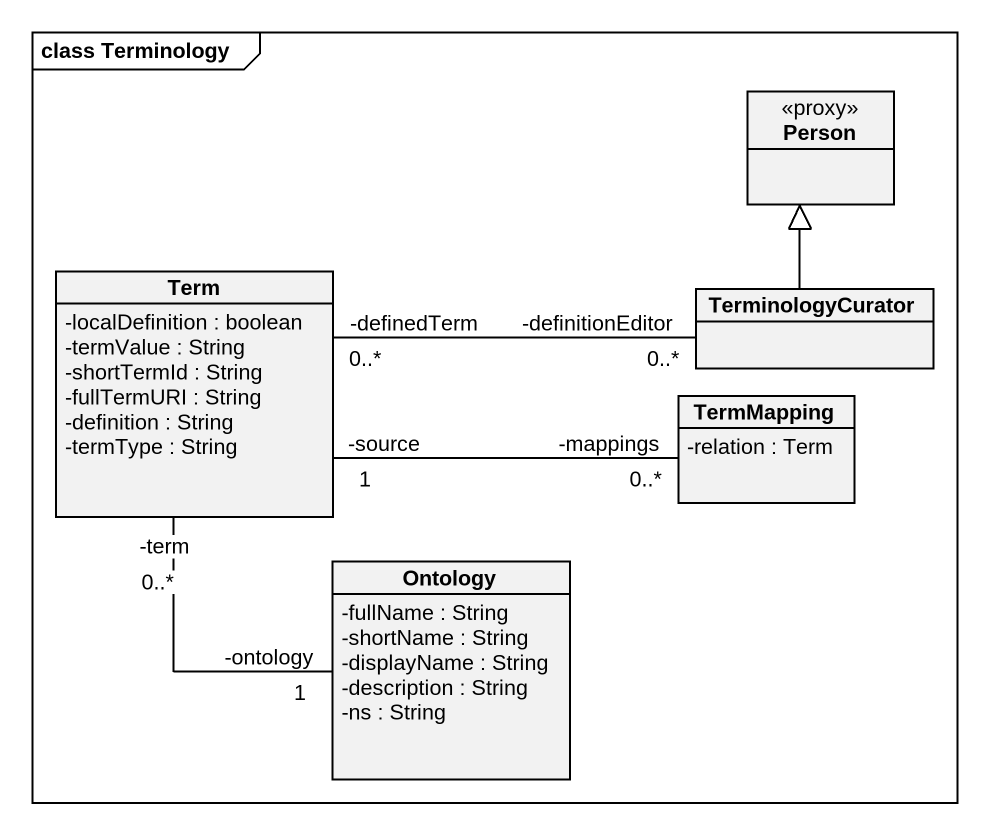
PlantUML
@startuml
mainframe class Terminology
hide circle
hide empty members
skinparam classAttributeIconSize 0
class "Person" as Person_ <<proxy>>
class Term {
  -localDefinition : boolean
  -termValue : String
  -shortTermId : String
  -fullTermURI : String
  -definition : String
  -termType : String
}
class TerminologyCurator
class TermMapping {
  -relation : Term
}
class Ontology {
  -fullName : String
  -shortName : String
  -displayName : String
  -description : String
  -ns : String
}
TerminologyCurator -up-|> Person_
TerminologyCurator "-definitionEditor\n0..*" -left- "-definedTerm\n0..*" Term
TermMapping "-mappings\n0..*" -left- "-source\n1" Term
Ontology "-ontology\n1" -up- "-term\n0..*" Term
@enduml
